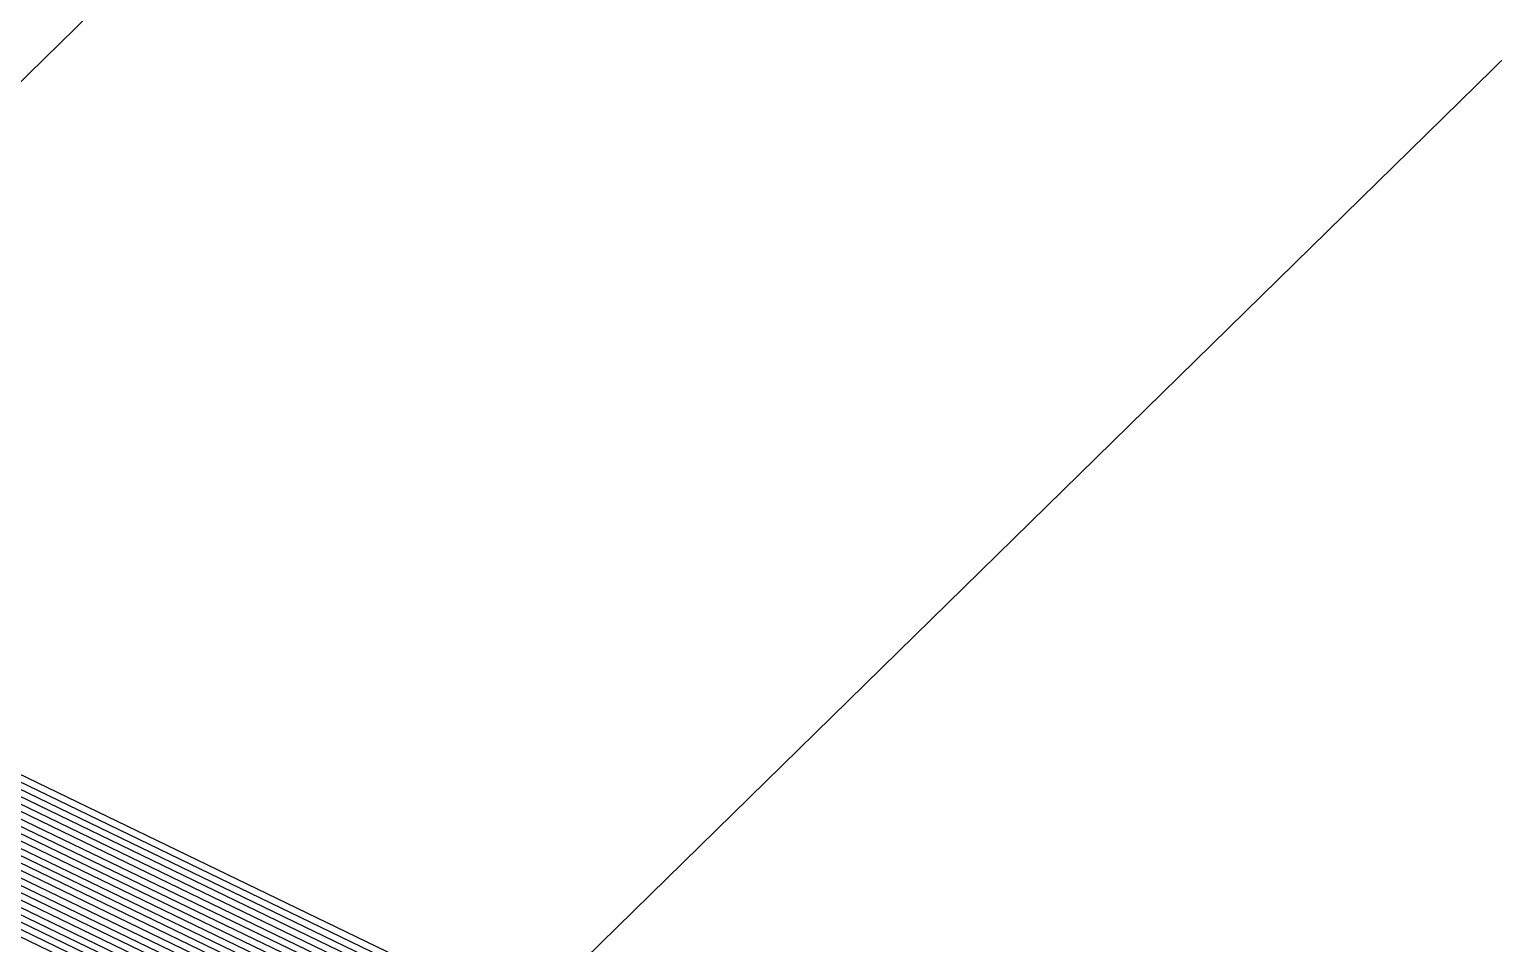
# Model space of a CAD drawing. Extents: x 7084 to 11035, y 13750 to 16729.
# Drawn here: x 8686.9902 to 8687.4868, y 15510.7794 to 15511.0894 of the extents above; entities that cross this region are included whole.
import ezdxf

# ---------------------------------------------------------------- set-up
doc = ezdxf.new("R2010")
doc.units = 0
doc.layers.add('Default', color=7, linetype='Continuous')

msp = doc.modelspace()

# ---------------------------------------------------------------- linework, layer by layer
at = {"layer": 'Default'}
for points in [[(8613.11835, 15380.83757), (8657.37085, 15443.52871), (8683.69031, 15430.82276), (8746.17196, 15414.53099), (8813.19403, 15456.41975), (8744.53755, 15539.61015), (8705.8166, 15501.6917), (8679.49714, 15514.39765), (8718.21808, 15552.31609), (8756.58987, 15630.55374), (8839.56331, 15689.55715), (8979.69634, 15722.74655), (9007.30923, 15767.16001), (9090.1479, 15709.916), (9267.15797, 15704.38437), (9366.72607, 15669.35115), (9468.13816, 15630.6302), (9579.57588, 15660.23917)], [(8427.97229, 15223.55233), (8513.65714, 15268.37805), (8526.50885, 15267.60996), (8578.29764, 15374.88668), (8613.24472, 15380.26316), (8657.63508, 15443.1496), (8683.62138, 15430.60449), (8746.29768, 15414.26197), (8813.52854, 15456.28121), (8744.65817, 15539.73077), (8705.8166, 15501.6942), (8679.8303, 15514.23931), (8718.67187, 15552.27588), (8756.55793, 15629.52318), (8839.78986, 15688.71041), (8980.35944, 15722.00319), (9007.6228, 15765.85446), (9089.41288, 15709.33506), (9266.97439, 15703.78619), (9366.85267, 15668.64384), (9468.58068, 15629.80226), (9578.60779, 15659.03643)], [(8429.64915, 15223.27853), (8514.23548, 15267.52956), (8526.92243, 15266.77133), (8578.87205, 15374.3812), (8613.37109, 15379.68875), (8657.89931, 15442.77049), (8683.55245, 15430.38621), (8746.4234, 15413.99294), (8813.86305, 15456.14268), (8744.7788, 15539.8514), (8705.8166, 15501.6967), (8680.16345, 15514.08098), (8719.12565, 15552.23567), (8756.52599, 15628.49262), (8840.01641, 15687.86366), (8981.02254, 15721.25984), (9007.93637, 15764.54891), (9088.67786, 15708.75411), (9266.7908, 15703.18802), (9366.97926, 15667.93652), (9469.0232, 15628.97433), (9577.63971, 15657.83369)], [(9576.67162, 15656.63096), (9469.46572, 15628.14639), (9367.10586, 15667.22921), (9266.60721, 15702.58984), (9087.94284, 15708.17317), (9008.24994, 15763.24336), (8981.68564, 15720.51649), (8840.24296, 15687.01691), (8756.49406, 15627.46207), (8719.57943, 15552.19547), (8680.49661, 15513.92264), (8705.8166, 15501.6992), (8744.89942, 15539.97202), (8814.19755, 15456.00415), (8746.54912, 15413.72391), (8683.48352, 15430.16794), (8658.16353, 15442.39138), (8613.49746, 15379.11434), (8579.44646, 15373.87572), (8527.336, 15265.93269), (8514.81382, 15266.68108), (8431.32602, 15223.00473)], [(9575.70354, 15655.42823), (9469.90824, 15627.31845), (9367.23245, 15666.5219), (9266.42363, 15701.99167), (9087.20782, 15707.59223), (9008.56351, 15761.93781), (8982.34874, 15719.77313), (8840.46951, 15686.17016), (8756.46213, 15626.43151), (8720.03322, 15552.15526), (8680.82977, 15513.76431), (8705.8166, 15501.7017), (8745.02005, 15540.09265), (8814.53206, 15455.86561), (8746.67484, 15413.45488), (8683.41459, 15429.94966), (8658.42776, 15442.01227), (8613.62383, 15378.53993), (8580.02087, 15373.37024), (8527.74957, 15265.09405), (8515.39216, 15265.83259), (8433.00288, 15222.73094)], [(8746.80055, 15413.18585), (8814.86657, 15455.72708), (8745.14068, 15540.21328), (8705.8166, 15501.7042), (8681.16293, 15513.60597), (8720.487, 15552.11505), (8756.43019, 15625.40095), (8840.69606, 15685.32342), (8983.01184, 15719.02978), (9008.87708, 15760.63226), (9086.4728, 15707.01129), (9266.24004, 15701.39349), (9367.35904, 15665.81459), (9470.35076, 15626.49051), (9574.73545, 15654.22549)], [(8815.20108, 15455.58854), (8745.2613, 15540.3339), (8705.8166, 15501.7067), (8681.49608, 15513.44764), (8720.94079, 15552.07484), (8756.39826, 15624.37039), (8840.9226, 15684.47667), (8983.67495, 15718.28642), (9009.19065, 15759.32671), (9085.73778, 15706.43035), (9266.05645, 15700.79532), (9367.48564, 15665.10728), (9470.79328, 15625.66257), (9573.76737, 15653.02276)], [(9572.79928, 15651.82002), (9471.2358, 15624.83464), (9367.61223, 15664.39996), (9265.87286, 15700.19715), (9085.00276, 15705.84941), (9009.50422, 15758.02116), (8984.33805, 15717.54307), (8841.14915, 15683.62992), (8756.36632, 15623.33983), (8721.39457, 15552.03463), (8681.82924, 15513.2893), (8705.8166, 15501.7092), (8745.38193, 15540.45453), (8815.53559, 15455.45001), (8747.05199, 15412.64779), (8683.20781, 15429.29484), (8659.22045, 15440.87494), (8614.00294, 15376.8167), (8581.7441, 15371.8538), (8528.9903, 15262.57814), (8517.12718, 15263.28714), (8438.03347, 15221.90955)], [(8745.62318, 15540.69578), (8705.8166, 15501.7142), (8682.49556, 15512.97263), (8722.30214, 15551.95421), (8756.30245, 15621.27871), (8841.60225, 15681.93642), (8985.66425, 15716.05636), (9010.13136, 15755.41007), (9083.53272, 15704.68752), (9265.50569, 15699.0008), (9367.86542, 15662.98534), (9472.12083, 15623.17876), (9570.86312, 15649.41455), (9857.09142, 15571.69691)], [(8435.45893, 15126.02339), (8443.06407, 15221.08816), (8518.86221, 15260.74168), (8530.23102, 15260.06222), (8583.46733, 15370.33735), (8614.38205, 15375.09347), (8660.01313, 15439.73761), (8683.00102, 15428.64001), (8747.42914, 15411.84071), (8816.53912, 15455.03441), (8745.74381, 15540.81641), (8705.8166, 15501.7167), (8682.82872, 15512.8143), (8722.75592, 15551.914), (8756.27052, 15620.24815), (8841.8288, 15681.08968), (8986.32735, 15715.31301), (9010.44494, 15754.10452), (9082.7977, 15704.10658), (9265.3221, 15698.40262), (9367.99201, 15662.27803), (9472.56335, 15622.35082), (9569.89503, 15648.21182), (9856.99069, 15570.25867)], [(8444.74093, 15220.81436), (8519.44055, 15259.8932), (8530.6446, 15259.22358), (8584.04174, 15369.83187), (8614.50842, 15374.51906), (8660.27736, 15439.3585), (8682.93209, 15428.42173), (8747.55486, 15411.57168), (8816.87363, 15454.89587), (8745.86443, 15540.93703), (8705.8166, 15501.7192), (8683.16187, 15512.65596), (8723.2097, 15551.87379), (8756.23858, 15619.2176), (8842.05535, 15680.24293), (8986.99045, 15714.56965), (9010.75851, 15752.79897), (9082.06268, 15703.52564), (9265.13852, 15697.80445), (9368.11861, 15661.57072)], [(9856.78924, 15567.38218), (9567.95886, 15645.80635), (9473.44839, 15620.69495), (9368.2452, 15660.8634), (9264.95493, 15697.20627), (9081.32766, 15702.9447), (9011.07208, 15751.49342), (8987.65355, 15713.8263), (8842.2819, 15679.39618), (8756.20665, 15618.18704), (8723.66349, 15551.83359), (8683.49503, 15512.49763), (8705.8166, 15501.7217), (8745.98506, 15541.05766), (8817.20814, 15454.75734), (8747.68058, 15411.30265), (8682.86316, 15428.20346), (8660.54159, 15438.97939), (8614.63479, 15373.94465), (8584.61615, 15369.32639), (8531.05818, 15258.38495), (8520.01889, 15259.04471), (8446.4178, 15220.54057)], [(8448.09466, 15220.26677), (8520.59723, 15258.19623), (8531.47175, 15257.54631), (8585.19056, 15368.82091), (8614.76116, 15373.37024), (8660.80582, 15438.60028), (8682.79423, 15427.98518), (8747.80629, 15411.03362), (8817.54265, 15454.6188), (8746.10568, 15541.17828), (8705.8166, 15501.7242), (8683.82819, 15512.33929), (8724.11727, 15551.79338), (8756.17471, 15617.15648), (8842.50845, 15678.54944), (8988.31665, 15713.08295), (9011.38565, 15750.18787), (9080.59264, 15702.36376), (9264.77134, 15696.6081), (9368.3718, 15660.15609), (9473.89091, 15619.86701), (9566.99078, 15644.60361)], [(8449.77152, 15219.99297), (8521.17557, 15257.34774), (8531.88533, 15256.70767), (8585.76497, 15368.31543), (8614.88753, 15372.79583), (8661.07005, 15438.22117), (8682.7253, 15427.76691), (8747.93201, 15410.76459), (8817.87715, 15454.48027), (8746.22631, 15541.29891), (8705.8166, 15501.7267), (8684.16135, 15512.18096), (8724.57106, 15551.75317), (8756.14278, 15616.12592), (8842.735, 15677.70269), (8988.97975, 15712.33959), (9011.69922, 15748.88232), (9079.85762, 15701.78281), (9264.58776, 15696.00993), (9368.49839, 15659.44878)], [(9856.48706, 15563.06745), (9565.05461, 15642.19814), (9474.77595, 15618.21113), (9368.62498, 15658.74147), (9264.40417, 15695.41175), (9079.1226, 15701.20187), (9012.01279, 15747.57677), (8989.64285, 15711.59624), (8842.96155, 15676.85594), (8756.11084, 15615.09536), (8725.02484, 15551.71296), (8684.4945, 15512.02262), (8705.8166, 15501.7292), (8746.34694, 15541.41954), (8818.21166, 15454.34174), (8748.05773, 15410.49556), (8682.65637, 15427.54863), (8661.33428, 15437.84206), (8615.0139, 15372.22142), (8586.33938, 15367.80995), (8532.2989, 15255.86903), (8521.75391, 15256.49926)], [(9856.38634, 15561.62921), (9564.08652, 15640.9954), (9475.21847, 15617.38319), (9368.75158, 15658.03416), (9264.22058, 15694.81358), (9078.38758, 15700.62093), (9012.32636, 15746.27122), (8990.30595, 15710.85289), (8843.1881, 15676.00919), (8756.07891, 15614.0648), (8725.47862, 15551.67275), (8684.82766, 15511.86429), (8705.8166, 15501.7317), (8746.46756, 15541.54016), (8818.54617, 15454.2032), (8748.18345, 15410.22654), (8682.58744, 15427.33036), (8661.5985, 15437.46295), (8615.14027, 15371.64701), (8586.91379, 15367.30447), (8532.71248, 15255.03039), (8522.33225, 15255.65077), (8453.12525, 15219.44538)], [(9856.28561, 15560.19097), (9563.11844, 15639.79267), (9475.66099, 15616.55526), (9368.87817, 15657.32684), (9264.03699, 15694.2154), (9077.65256, 15700.03999), (9012.63993, 15744.96567), (8990.96905, 15710.10953), (8843.41465, 15675.16244), (8756.04697, 15613.03424), (8725.93241, 15551.63254), (8685.16082, 15511.70595), (8705.8166, 15501.7342), (8746.58819, 15541.66079), (8818.88068, 15454.06467), (8748.30916, 15409.95751), (8682.51851, 15427.11208), (8661.86273, 15437.08384), (8615.26664, 15371.0726), (8587.4882, 15366.79899), (8533.12605, 15254.19176), (8522.91059, 15254.80229), (8454.80212, 15219.17158)], [(9856.18489, 15558.75272), (9562.15035, 15638.58993), (9476.10351, 15615.72732), (9369.00477, 15656.61953), (9263.85341, 15693.61723), (9076.91754, 15699.45905), (9012.9535, 15743.66012), (8991.63215, 15709.36618), (8843.6412, 15674.3157), (8756.01504, 15612.00368), (8726.38619, 15551.59233), (8685.49398, 15511.54762), (8705.8166, 15501.7367), (8746.70881, 15541.78141), (8819.21519, 15453.92613), (8748.43488, 15409.68848), (8682.44958, 15426.89381), (8662.12696, 15436.70473), (8615.39301, 15370.49819), (8588.06261, 15366.29351), (8533.53963, 15253.35312), (8523.48893, 15253.9538), (8456.47898, 15218.89779)], [(8458.15584, 15218.62399), (8524.06727, 15253.10532), (8533.9532, 15252.51448), (8588.63702, 15365.78803), (8615.51938, 15369.92379), (8662.39119, 15436.32562), (8682.38066, 15426.67553), (8748.5606, 15409.41945), (8819.5497, 15453.7876), (8746.82944, 15541.90204), (8705.8166, 15501.7392), (8685.82713, 15511.38928), (8726.83998, 15551.55213), (8755.9831, 15610.97313), (8843.86775, 15673.46895), (8992.29526, 15708.62283), (9013.26707, 15742.35457), (9076.18252, 15698.87811), (9263.66982, 15693.01906), (9369.13136, 15655.91222), (9476.54603, 15614.89938), (9561.18227, 15637.3872), (9856.08416, 15557.31448)], [(9855.98343, 15555.87624), (9560.21419, 15636.18447), (9476.98855, 15614.07144), (9369.25795, 15655.20491), (9263.48623, 15692.42088), (9075.44749, 15698.29716), (9013.58064, 15741.04902), (8992.95836, 15707.87947), (8844.09429, 15672.6222), (8755.95117, 15609.94257), (8727.29376, 15551.51192), (8686.16029, 15511.23095), (8705.8166, 15501.7417), (8746.95007, 15542.02267), (8819.88421, 15453.64907), (8748.68632, 15409.15042), (8682.31173, 15426.45725), (8662.65542, 15435.9465), (8615.64576, 15369.34938), (8589.21142, 15365.28255), (8534.36678, 15251.67584), (8524.64561, 15252.25683), (8459.83271, 15218.35019)], [(9855.88271, 15554.43799), (9559.2461, 15634.98173), (9477.43107, 15613.2435), (9369.38455, 15654.4976), (9263.30265, 15691.82271), (9074.71247, 15697.71622), (9013.89421, 15739.74347), (8993.62146, 15707.13612), (8844.32084, 15671.77546), (8755.91923, 15608.91201), (8727.74754, 15551.47171), (8686.49345, 15511.07262), (8705.8166, 15501.7442), (8747.07069, 15542.14329), (8820.21872, 15453.51053), (8748.81204, 15408.88139), (8682.2428, 15426.23898), (8662.91965, 15435.56739), (8615.77213, 15368.77497), (8589.78583, 15364.77707), (8534.78035, 15250.8372), (8525.22395, 15251.40834), (8461.50957, 15218.0764)], [(8590.36024, 15364.27159), (8615.8985, 15368.20056), (8663.18388, 15435.18828), (8682.17387, 15426.0207), (8748.93775, 15408.61236), (8820.55323, 15453.372), (8747.19132, 15542.26392), (8705.8166, 15501.7467), (8686.82661, 15510.91428), (8728.20133, 15551.4315), (8755.8873, 15607.88145), (8844.54739, 15670.92871), (8994.28456, 15706.39276), (9014.20778, 15738.43792), (9073.97745, 15697.13528), (9263.11906, 15691.22453), (9369.51114, 15653.79028), (9477.87359, 15612.41557), (9558.27802, 15633.779), (9855.78198, 15552.99975)], [(8439.71034, 15221.63575), (8517.70552, 15262.43865), (8529.40387, 15261.7395), (8582.31851, 15371.34832), (8614.12931, 15376.24229), (8659.48468, 15440.49583), (8683.13888, 15429.07656), (8747.17771, 15412.37877), (8815.8701, 15455.31148), (8745.50255, 15540.57515), (8705.8166, 15501.7117), (8682.1624, 15513.13097), (8721.84835, 15551.99442), (8756.33439, 15622.30927)], [(8464.8633, 15217.5288), (8526.38063, 15249.71137), (8535.6075, 15249.15993), (8590.93465, 15363.76611), (8616.02487, 15367.62615), (8663.4481, 15434.80917), (8682.10494, 15425.80243), (8749.06347, 15408.34334), (8820.88774, 15453.23346), (8747.31194, 15542.38454), (8705.8166, 15501.7492), (8687.15977, 15510.75595), (8728.65511, 15551.39129), (8755.85536, 15606.85089)]]:
    msp.add_lwpolyline(points, dxfattribs=at)

doc.saveas('drawing.dxf')
